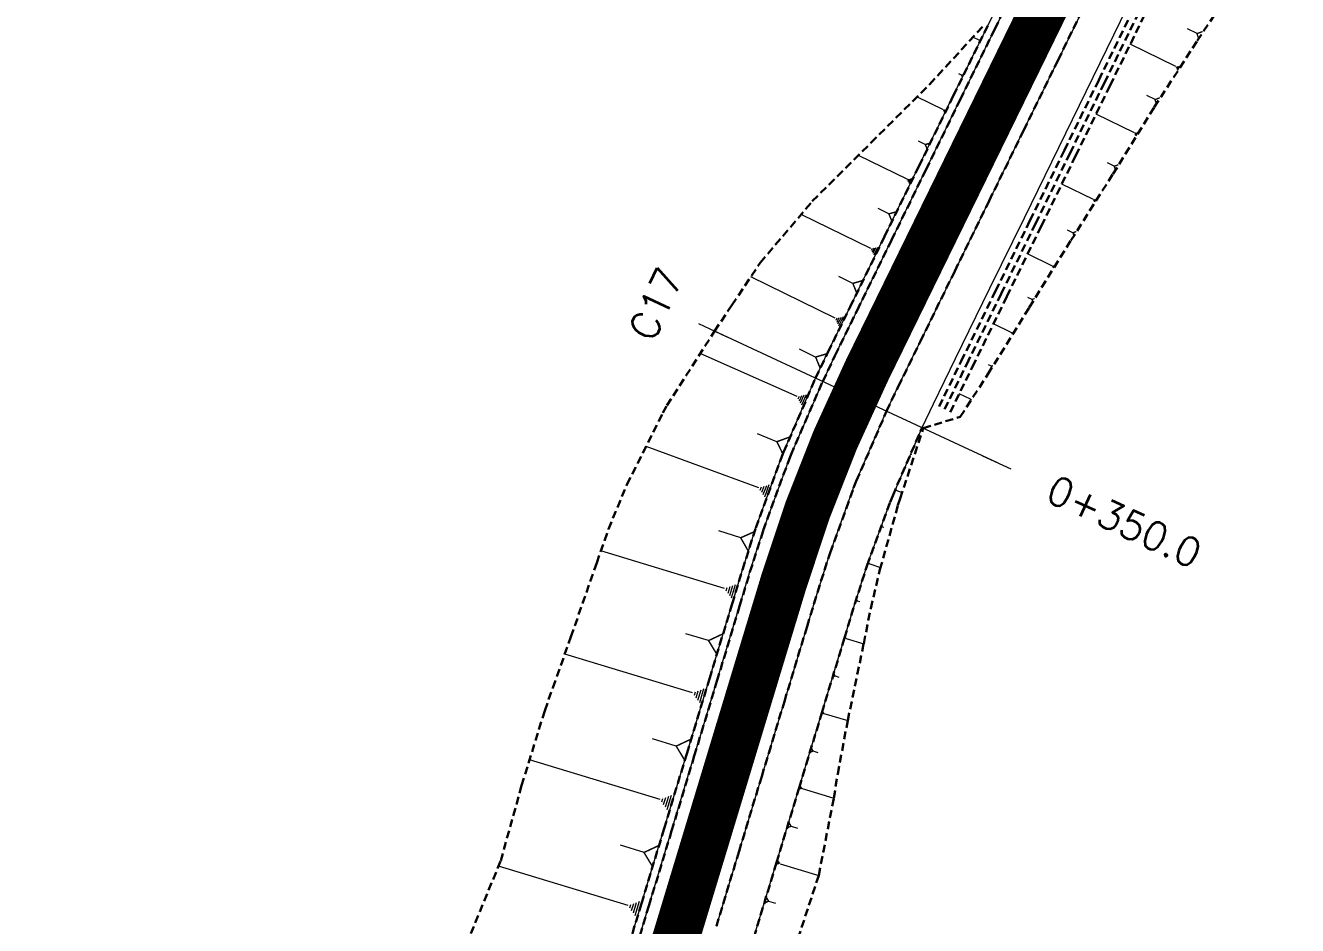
# Model space of a CAD drawing. Header units: metres. Extents: x 544752 to 548977, y 1840603 to 1844608.
# Drawn here: x 545004.5 to 545085.8, y 1844099.2 to 1844156.7 of the extents above; entities that cross this region are included whole.
import ezdxf

# ---------------------------------------------------------------- set-up
doc = ezdxf.new("R2010")
doc.units = ezdxf.units.M
doc.header["$MEASUREMENT"] = 0
for name, pattern in [('ACAD_ISO02W100', [15, 12, -3]), ('Anordnung Grundriss$0$GESTRICHELT', [0.75, 0.5, -0.25]), ('HIDDEN', [0.375, 0.25, -0.125])]:
    doc.linetypes.add(name, pattern=pattern)
doc.layers.add('C-ROAD', color=7, linetype='Continuous')
for name, color, linetype, lineweight in [('C-ROAD-CORR', 5, 'Continuous', 0), ('C-ROAD-SAMP', 150, 'HIDDEN', 0), ('C-ROAD-SAMP-TEXT', 11, 'Continuous', 0), ('C-ROAD-STAN', 11, 'Continuous', 0), ('C-TOPO-FEAT', 94, 'Continuous', 5)]:
    doc.layers.add(name, color=color, linetype=linetype, lineweight=lineweight)

# ---------------------------------------------------------------- blocks, each defined once
blk = doc.blocks.new('STA')
blk.add_circle((0, 0), 0.03600344113496039)
blk = doc.blocks.new('PI')
h = blk.add_hatch(color=256)
h.dxf.hatch_style = 1
h.paths.add_polyline_path([(0.01097384885793593, 0, 1), (-0.01097384885793593, 0, 1)])
at = {"xscale": 0.3048, "yscale": 0.3048, "zscale": 0.3048}
blk.add_blockref('STA', (0, 0), dxfattribs=at)

msp = doc.modelspace()

# ---------------------------------------------------------------- linework, layer by layer
at = {"layer": 'C-ROAD', "color": 3, "linetype": 'Continuous', "lineweight": 13}
for p, q in [((545055.0783888329, 1844128.076702035), (545058.2713466757, 1844134.603083069)), ((545052.9736882804, 1844121.122648197), (545055.0783888329, 1844128.076702035))]:
    msp.add_line(p, q, dxfattribs=at)
at = {"layer": 'C-ROAD', "color": 1, "linetype": 'ACAD_ISO02W100', "lineweight": 60, "ltscale": 0.1, "const_width": 3, "flags": 128}
for points in [[(545058.2713466757, 1844134.603083069), (545098.6954485999, 1844217.229633465)], [(545006.0383797718, 1843966.045641217), (545052.9736882804, 1844121.122648197)]]:
    msp.add_lwpolyline(points, dxfattribs=at)
at = {"layer": 'C-ROAD', "color": 1, "linetype": 'ACAD_ISO02W100', "lineweight": -3, "ltscale": 0.1, "const_width": 3, "flags": 128}
msp.add_lwpolyline([(545052.9736882804, 1844121.122648197, -0.04029877303562165), (545058.2713466757, 1844134.603083069)], format="xyb", dxfattribs=at)
at = {"layer": 'C-ROAD-CORR', "color": 160, "linetype": 'Continuous'}
for p, q in [((545079.3780419044, 1844156.16332693, 781.7494500088959), (545078.765526644, 1844156.462993069, 781.0675594466077)), ((545065.4963329908, 1844155.727540932, 777.7214446684916), (545065.0656608468, 1844155.93824239, 777.4018104330397)), ((545065.5012818667, 1844155.71785349, 777.7272464402778), (545065.5070186198, 1844155.729579369, 777.7272464402778)), ((545065.5062307427, 1844155.708166049, 777.733048212064), (545065.5177042487, 1844155.731617806, 777.733048212064)), ((545065.5111796185, 1844155.698478608, 777.7388499838502), (545065.5283898776, 1844155.733656244, 777.7388499838502)), ((545065.5161284945, 1844155.688791167, 777.7446517556364), (545065.5390755065, 1844155.735694681, 777.7446517556364)), ((545078.0347431665, 1844154.057871536, 781.259900858377), (545075.1126999006, 1844155.487448037, 778.0068982729707)), ((545064.3421718491, 1844153.509043727, 777.4705186988325), (545064.1525578919, 1844153.601810204, 777.3297918998783)), ((545078.0628947691, 1844154.002764679, 781.3094057893636), (545078.095528198, 1844154.069467154, 781.3094057893636)), ((545078.0910463716, 1844153.947657821, 781.3589107203502), (545078.1563132297, 1844154.081062772, 781.3589107203502)), ((545078.1191979742, 1844153.892550964, 781.4084156513368), (545078.2170982612, 1844154.092658391, 781.4084156513368)), ((545078.1473495767, 1844153.837444107, 781.4579205823234), (545078.2778832929, 1844154.104254009, 781.4579205823234)), ((545063.184268235, 1844151.292377485, 777.216815158649), (545061.4892631168, 1844152.1216395, 775.9588241959634)), ((545076.6949450222, 1844151.950075662, 780.7744773938998), (545076.1792278345, 1844152.202384442, 780.200348542119)), ((545063.2037456265, 1844151.254250425, 777.2396493098904), (545063.226323882, 1844151.300400204, 777.2396493098904)), ((545063.223223018, 1844151.216123366, 777.2624834611319), (545063.268379529, 1844151.308422923, 777.2624834611319)), ((545063.2427004095, 1844151.177996306, 777.2853176123733), (545063.310435176, 1844151.316445643, 777.2853176123733)), ((545063.2621778009, 1844151.139869246, 777.3081517636148), (545063.3524908231, 1844151.324468362, 777.3081517636148)), ((545075.3876840909, 1844149.821302639, 780.3271182996501), (545072.9290803416, 1844151.024146616, 777.5900457702576)), ((545075.411370816, 1844149.774935794, 780.3687716900544), (545075.4388285445, 1844149.831059178, 780.3687716900544)), ((545075.4350575409, 1844149.72856895, 780.4104250804586), (545075.4899729982, 1844149.840815718, 780.4104250804586)), ((545075.458744266, 1844149.682202105, 780.4520784708628), (545075.5411174517, 1844149.850572258, 780.4520784708628)), ((545075.4824309909, 1844149.635835261, 780.4937318612671), (545075.5922619054, 1844149.860328797, 780.4937318612671)), ((545062.021378487, 1844149.078150652, 776.9594110328402), (545061.5842434455, 1844149.292014009, 776.6349801943813)), ((545060.858363476, 1844146.863985103, 776.7019139399555), (545057.7465292485, 1844148.386414677, 774.3923873824448)), ((545074.0877525671, 1844147.687804254, 779.8883336731083), (545073.6532839386, 1844147.900363099, 779.4046558343852)), ((545060.8941217242, 1844146.793988211, 776.7438348124219), (545060.9355728016, 1844146.878713891, 776.7438348124219)), ((545060.9298799724, 1844146.723991319, 776.7857556848884), (545061.0127821272, 1844146.89344268, 776.7857556848884)), ((545060.9656382207, 1844146.653994427, 776.8276765573548), (545061.0899914528, 1844146.908171468, 776.8276765573548)), ((545061.0013964688, 1844146.583997536, 776.8695974298213), (545061.1672007784, 1844146.922900257, 776.8695974298213)), ((545072.772924426, 1844145.563786016, 779.4321670222292), (545070.7434295403, 1844146.556693353, 777.1728055038245)), ((545072.7924770226, 1844145.525511742, 779.4665504981441), (545072.8151424562, 1844145.571839712, 779.4665504981441)), ((545072.8120296194, 1844145.487237468, 779.500933974059), (545072.8573604863, 1844145.579893408, 779.500933974059)), ((545072.831582216, 1844145.448963193, 779.5353174499738), (545072.8995785165, 1844145.587947104, 779.5353174499738)), ((545072.8511348126, 1844145.410688919, 779.5697009258887), (545072.9417965467, 1844145.5960008, 779.5697009258887)), ((545058.5394272644, 1844142.432183438, 776.1921846051664), (545054.0875468969, 1844144.610215376, 772.8881088775622)), ((545059.6951815758, 1844144.649901202, 776.4442929860811), (545058.9996933546, 1844144.99016092, 775.9281187943144)), ((545071.4545169582, 1844143.442045645, 778.9718238565023), (545071.106608675, 1844143.612255824, 778.5845104453084)), ((545058.590584052, 1844142.332043853, 776.2521578220783), (545058.6498851664, 1844142.45325487, 776.2521578220783)), ((545058.6417408397, 1844142.231904268, 776.3121310389902), (545058.7603430685, 1844142.474326303, 776.3121310389902)), ((545058.6928976274, 1844142.131764683, 776.3721042559021), (545058.8708009706, 1844142.495397735, 776.3721042559021)), ((545058.744054415, 1844142.031625098, 776.432077472814), (545058.9812588727, 1844142.516469167, 776.432077472814)), ((545070.1465797222, 1844141.313620759, 778.5237055720511), (545068.5584433122, 1844142.090598471, 776.7556921042689)), ((545070.2077815331, 1844141.193818007, 778.6313296915025), (545070.2787268712, 1844141.338829727, 778.6313296915025)), ((545056.2572248474, 1844137.98241018, 775.7097181860631), (545050.8700498119, 1844140.618024419, 771.7114898406494)), ((545057.3935688052, 1844140.20962424, 775.9474206815935), (545056.489009413, 1844140.652169655, 775.2760790269891)), ((545070.1618801749, 1844141.283670071, 778.5506116019139), (545070.1796165095, 1844141.319923001, 778.5506116019139)), ((545070.1771806277, 1844141.253719383, 778.5775176317768), (545070.2126532967, 1844141.326225243, 778.5775176317768)), ((545070.1924810804, 1844141.223768695, 778.6044236616397), (545070.245690084, 1844141.332527485, 778.6044236616397)), ((545068.8413520543, 1844139.183466, 778.0787509375832), (545068.5759032337, 1844139.313333823, 777.7832365933278)), ((545056.3191291547, 1844137.86123229, 775.7822911642844), (545056.3908888284, 1844138.007908506, 775.7822911642844)), ((545056.3810334618, 1844137.740054399, 775.8548641425057), (545056.5245528095, 1844138.033406831, 775.8548641425057)), ((545056.442937769, 1844137.618876508, 775.927437120727), (545056.6582167905, 1844138.058905157, 775.927437120727)), ((545056.5048420761, 1844137.497698618, 776.0000100989482), (545056.7918807716, 1844138.084403482, 776.0000100989482)), ((545067.5406728582, 1844137.050440524, 777.6390949532929), (545066.3722665109, 1844137.622070067, 776.3383514245428)), ((545067.55192954, 1844137.028405531, 777.6588899632662), (545067.564978322, 1844137.05507714, 777.6588899632662)), ((545067.5631862218, 1844137.006370538, 777.6786849732396), (545067.5892837858, 1844137.059713757, 777.6786849732396)), ((545067.5744429035, 1844136.984335546, 777.6984799832129), (545067.6135892496, 1844137.064350373, 777.6984799832129)), ((545067.5856995853, 1844136.962300553, 777.7182749931862), (545067.6378947133, 1844137.06898699, 777.7182749931862)), ((545055.0153805674, 1844135.502582812, 775.4576869929535), (545053.9745819326, 1844136.003199787, 774.6877112105078)), ((545066.2412469016, 1844134.916624078, 777.2008989047538), (545066.0555952606, 1844135.007452036, 776.9942198060833)), ((545053.908880956, 1844132.844562745, 775.2885498385871), (545053.9837883613, 1844133.012994122, 775.2885498385871)), ((545053.9837148378, 1844132.710408787, 775.3704907278625), (545054.1335296482, 1844133.04727154, 775.3704907278625)), ((545054.0585487195, 1844132.576254828, 775.4524316171379), (545054.2832709352, 1844133.081548958, 775.4524316171379)), ((545054.1333826013, 1844132.44210087, 775.5343725064133), (545054.433012222, 1844133.115826376, 775.5343725064133)), ((545064.9073355941, 1844132.805090485, 776.7223413133017), (545064.1878306422, 1844133.157100116, 775.9213430884935)), ((545064.9142674619, 1844132.79152133, 776.7345310859189), (545064.9223029054, 1844132.807945715, 776.7345310859189)), ((545064.9211993295, 1844132.777952176, 776.746720858536), (545064.9372702168, 1844132.810800944, 776.746720858536)), ((545064.9281311973, 1844132.764383022, 776.7589106311532), (545064.952237528, 1844132.813656174, 776.7589106311532)), ((545064.935063065, 1844132.750813867, 776.7711004037703), (545064.9672048395, 1844132.816511404, 776.7711004037703)), ((545052.5394386098, 1844130.097192071, 774.9200377065042), (545051.3106209763, 1844130.594619477, 774.0361928244797)), ((545051.3879075474, 1844127.155520652, 774.6414868079331), (545044.1861797567, 1844129.791035674, 769.527840476501)), ((545061.1077164729, 1844129.309787447, 775.487408351471), (545061.145536727, 1844129.29317789, 775.459776058535)), ((545051.4827428272, 1844127.009652737, 774.7342993602545), (545051.5544946243, 1844127.205719504, 774.7342993602545)), ((545051.5775781069, 1844126.863784821, 774.8271119125758), (545051.7210817011, 1844127.255918356, 774.8271119125758)), ((545051.6724133866, 1844126.717916906, 774.9199244648971), (545051.887668778, 1844127.306117209, 774.9199244648971)), ((545051.7672486664, 1844126.572048991, 775.0127370172185), (545052.0542558548, 1844127.356316061, 775.0127370172185)), ((545060.1143822025, 1844127.041766266, 775.2744484367759), (545060.096590216, 1844126.997793749, 775.2744484367759)), ((545060.119486957, 1844127.033304371, 775.2691743851124), (545060.1061429671, 1844127.000324983, 775.2691743851124)), ((545060.1245917114, 1844127.024842475, 775.2639003334489), (545060.1156957182, 1844127.002856216, 775.2639003334489)), ((545060.1296964659, 1844127.016380579, 775.2586262817854), (545060.1252484693, 1844127.00538745, 775.2586262817854)), ((545060.1348012204, 1844127.007918684, 775.2533522301219), (545060.5386488563, 1844126.844515445, 774.9627279800156)), ((545050.2268470114, 1844123.958211792, 774.3443991466127), (545048.8362791793, 1844124.410432349, 773.369487757079)), ((545059.2608095552, 1844124.667639092, 775.0213340754892), (545059.3649171107, 1844124.629027619, 774.9472290857448)), ((545049.1981869402, 1844120.727072795, 774.0528781857083), (545041.2988739663, 1844123.117863658, 768.5507563158124)), ((545058.3805117178, 1844122.373804857, 774.8273349789978), (545058.3531348311, 1844122.292775879, 774.8273349789978)), ((545058.3905944364, 1844122.35911342, 774.8178305878565), (545058.3700617716, 1844122.298341686, 774.8178305878565)), ((545058.4006771552, 1844122.344421983, 774.8083261967153), (545058.386988712, 1844122.303907494, 774.8083261967153)), ((545058.410759874, 1844122.329730546, 774.798821805574), (545058.4039156524, 1844122.309473302, 774.798821805574)), ((545058.4208425928, 1844122.31503911, 774.7893174144327), (545059.1648887758, 1844122.063651662, 774.2656746783521)), ((545049.3090226705, 1844120.576139866, 774.152748762409), (545049.3741165564, 1844120.791213876, 774.152748762409)), ((545049.4198584007, 1844120.425206937, 774.2526193391097), (545049.5500461727, 1844120.855354957, 774.2526193391097)), ((545049.530694131, 1844120.274274008, 774.3524899158105), (545049.7259757889, 1844120.919496038, 774.3524899158105)), ((545049.6415298614, 1844120.123341079, 774.4523604925112), (545049.9019054051, 1844120.983637119, 774.4523604925112)), ((545057.670347218, 1844119.932842416, 774.557678797749), (545057.8363589772, 1844119.882125382, 774.4419438617703)), ((545048.1759522521, 1844117.391971444, 773.7520461537193), (545046.7152307878, 1844117.834070592, 772.7346073534364)), ((545056.8990930447, 1844117.621415375, 774.3904133282186), (545056.8620075493, 1844117.498882728, 774.3904133282186)), ((545056.9148794656, 1844117.599917879, 774.3761886827263), (545056.8870653441, 1844117.508018393, 774.3761886827263)), ((545056.9306658866, 1844117.578420382, 774.3619640372339), (545056.9121231389, 1844117.517154058, 774.3619640372339)), ((545056.9464523075, 1844117.556922885, 774.3477393917415), (545056.9371809338, 1844117.526289723, 774.3477393917415)), ((545056.9622387285, 1844117.535425388, 774.3335147462491), (545058.0873441439, 1844117.194903148, 773.5498431620654)), ((545047.1533723577, 1844114.056974573, 773.4509736745595), (545038.9910582585, 1844116.527364851, 767.7656631844609)), ((545056.2557258331, 1844115.137263358, 774.1114594398905), (545056.4958806981, 1844115.064578549, 773.9441839642586)), ((545047.2678982724, 1844113.901016456, 773.5541693599323), (545047.3351594057, 1844114.123251179, 773.5541693599323)), ((545047.382424187, 1844113.74505834, 773.6573650453051), (545047.5169464537, 1844114.189527784, 773.6573650453051)), ((545047.4969501017, 1844113.589100223, 773.760560730678), (545047.6987335017, 1844114.255804389, 773.760560730678)), ((545047.6114760163, 1844113.433142106, 773.8637564160508), (545047.8805205497, 1844114.322080995, 773.8637564160508)), ((545055.4641883379, 1844112.854885397, 773.9660171156243), (545055.414253343, 1844112.689897252, 773.9660171156243)), ((545055.4854444878, 1844112.82593938, 773.946863870101), (545055.4479932417, 1844112.702198271, 773.946863870101)), ((545055.5067006378, 1844112.796993363, 773.9277106245777), (545055.4817331403, 1844112.71449929, 773.9277106245777)), ((545055.5279567876, 1844112.768047345, 773.9085573790544), (545055.515473039, 1844112.726800309, 773.9085573790544)), ((545055.5492129376, 1844112.739101328, 773.8894041335311), (545057.0641484256, 1844112.280593868, 772.8342035473928)), ((545046.1080421187, 1844110.651353484, 773.1449533647392), (545044.5962544322, 1844111.108908235, 772.091945322141)), ((545045.0736912927, 1844107.242409386, 772.8735736913894), (545036.7377837772, 1844109.765339113, 767.0673498844654)), ((545054.8466190735, 1844110.339753171, 773.6646190974485), (545055.1655529633, 1844110.243225254, 773.4424715341016)), ((545054.0335427031, 1844108.094376557, 773.5426653439099), (545053.9667045611, 1844107.873539423, 773.5426653439099)), ((545054.0619941243, 1844108.055632225, 773.5170286666317), (545054.0118655179, 1844107.890004374, 773.5170286666317)), ((545045.1906529069, 1844107.083134403, 772.9789641087157), (545045.259344528, 1844107.31009554, 772.9789641087157)), ((545045.3076145211, 1844106.92385942, 773.0843545260419), (545045.4449977633, 1844107.377781695, 773.0843545260419)), ((545045.4245761355, 1844106.764584438, 773.1897449433682), (545045.6306509984, 1844107.445467849, 773.1897449433682)), ((545045.5415377497, 1844106.605309455, 773.2951353606944), (545045.8163042337, 1844107.513154004, 773.2951353606944)), ((545054.0904455456, 1844108.016887893, 773.4913919893536), (545054.0570264746, 1844107.906469326, 773.4913919893536)), ((545054.1188969668, 1844107.97814356, 773.4657553120754), (545054.1021874314, 1844107.922934277, 773.4657553120754)), ((545054.1473483881, 1844107.939399228, 773.4401186347973), (545056.175094138, 1844107.325685602, 772.0277294469149)), ((545053.4434397252, 1844105.540449006, 773.2380217135837), (545053.8530348821, 1844105.416481724, 772.9527257038764)), ((545044.0518176648, 1844103.856653841, 772.6291658613289), (545042.5404822201, 1844104.314071718, 771.5764728195552)), ((545052.6006255196, 1844103.33065638, 773.1610881903855), (545052.5190462174, 1844103.06111359, 773.1610881903855)), ((545052.6353519052, 1844103.283366981, 773.1297973408803), (545052.5741674287, 1844103.081209889, 773.1297973408803)), ((545052.6700782909, 1844103.236077582, 773.098506491375), (545052.6292886399, 1844103.101306187, 773.098506491375)), ((545052.7048046766, 1844103.188788183, 773.0672156418698), (545052.684409851, 1844103.121402486, 773.0672156418698)), ((545043.0301984418, 1844100.470821297, 772.4071929163781), (545034.7546823282, 1844102.975473079, 766.6430336350712)), ((545052.7395310622, 1844103.141498784, 773.0359247923645), (545055.2144963786, 1844102.392430544, 771.3120330008469)), ((545043.4946554776, 1844099.838336984, 772.8257004850786), (545043.7674313525, 1844100.739604444, 772.8257004850786)), ((545052.0104807193, 1844100.750157895, 772.8781795468567), (545052.4510400656, 1844100.616819051, 772.5713159977103)), ((545043.1463127007, 1844100.312700219, 772.5118198085532), (545043.2145066696, 1844100.538017084, 772.5118198085532)), ((545043.2624269597, 1844100.154579141, 772.6164467007284), (545043.3988148972, 1844100.605212871, 772.6164467007284)), ((545043.3785412186, 1844099.996458063, 772.7210735929035), (545043.5831231249, 1844100.672408657, 772.7210735929035))]:
    msp.add_line(p, q, dxfattribs=at)
at = {"layer": 'C-ROAD-CORR', "color": 5, "linetype": 'Anordnung Grundriss$0$GESTRICHELT', "lineweight": 30, "extrusion": (-0.6351659902893457, 0.3107477511784276, 0.7071067811280733), "const_width": 0.1, "elevation": 227404.2779726385}
msp.add_lwpolyline([(-1896075.251898507, -226298.3369308269), (-1896074.966651222, -226298.7172605391), (-1896074.681403938, -226298.3369308268)], dxfattribs=at)
at = {"layer": 'C-ROAD-CORR', "color": 5, "linetype": 'Anordnung Grundriss$0$GESTRICHELT', "lineweight": 30, "extrusion": (-0.498265196636869, 0.2437705919501542, 0.8320502943456566), "const_width": 0.1, "elevation": 178610.6954884699}
msp.add_lwpolyline([(-1896066.069535581, -266514.3117739938), (-1896065.974618062, -266514.4383306867), (-1896065.879700542, -266514.3117739941)], dxfattribs=at)
at = {"layer": 'C-ROAD-CORR', "color": 5, "linetype": 'Anordnung Grundriss$0$GESTRICHELT', "lineweight": 30, "extrusion": (-0.63516599037919, 0.3107477511142078, 0.7071067810755921), "const_width": 0.1, "elevation": 227403.9833489783}
msp.add_lwpolyline([(-1896070.243143669, -226299.4811979119), (-1896070.002975077, -226299.8014227003), (-1896069.762806486, -226299.481197912)], dxfattribs=at)
at = {"layer": 'C-ROAD-CORR', "color": 5, "linetype": 'Anordnung Grundriss$0$GESTRICHELT', "lineweight": 30, "extrusion": (-0.4982651966576769, 0.2437705917901121, 0.8320502943800843), "const_width": 0.1, "elevation": 178610.3461638628}
msp.add_lwpolyline([(-1896061.193528859, -266514.5440289733), (-1896060.974706497, -266514.8357921215), (-1896060.755884136, -266514.5440289729)], dxfattribs=at)
at = {"layer": 'C-ROAD-CORR', "color": 5, "linetype": 'Anordnung Grundriss$0$GESTRICHELT', "lineweight": 30, "extrusion": (-0.6351659901859834, 0.3107477512265369, 0.7071067811997772), "const_width": 0.1, "elevation": 227403.6885720273}
msp.add_lwpolyline([(-1896065.230826212, -226300.4901468595), (-1896065.028494933, -226300.7599218989), (-1896064.826163653, -226300.4901468598)], dxfattribs=at)
at = {"layer": 'C-ROAD-CORR', "color": 5, "linetype": 'Anordnung Grundriss$0$GESTRICHELT', "lineweight": 30, "extrusion": (-0.4982651966745697, 0.2437705918381332, 0.8320502943558992), "const_width": 0.1, "elevation": 178609.997225044}
msp.add_lwpolyline([(-1896056.322835409, -266514.7768015203), (-1896055.974685843, -266515.2410009416), (-1896055.626536277, -266514.7768015204)], dxfattribs=at)
at = {"layer": 'C-ROAD-CORR', "color": 5, "linetype": 'Anordnung Grundriss$0$GESTRICHELT', "lineweight": 30, "extrusion": (-0.6351659900402947, 0.3107477511042531, 0.7071067813843829), "const_width": 0.1, "elevation": 227403.3935375299}
msp.add_lwpolyline([(-1896060.21952793, -226301.5451194261), (-1896060.057507651, -226301.7611464638), (-1896059.895487374, -226301.545119426)], dxfattribs=at)
at = {"layer": 'C-ROAD-CORR', "color": 5, "linetype": 'Anordnung Grundriss$0$GESTRICHELT', "lineweight": 30, "extrusion": (-0.4982651966672353, 0.2437705919238524, 0.8320502943351777), "const_width": 0.1, "elevation": 178609.6483689536}
msp.add_lwpolyline([(-1896051.42744648, -266515.0097017713), (-1896050.974639445, -266515.6134444852), (-1896050.521832409, -266515.0097017713)], dxfattribs=at)
at = {"layer": 'C-ROAD-CORR', "color": 5, "linetype": 'Anordnung Grundriss$0$GESTRICHELT', "lineweight": 30, "extrusion": (-0.6351659902179789, 0.3107477512671748, 0.7071067811531782), "const_width": 0.1, "elevation": 227403.0986924585}
msp.add_lwpolyline([(-1896055.207391381, -226302.5643234761), (-1896055.08377233, -226302.7291488777), (-1896054.960153279, -226302.5643234761)], dxfattribs=at)
at = {"layer": 'C-ROAD-CORR', "color": 5, "linetype": 'Anordnung Grundriss$0$GESTRICHELT', "lineweight": 30, "extrusion": (-0.4998892192933628, 0.2404432713692942, 0.8320443507935765), "const_width": 0.1, "elevation": 171588.062166487}
msp.add_lwpolyline([(-1898145.413500314, -255977.4719379896), (-1898144.894180362, -255978.1643645907), (-1898144.374860412, -255977.4719379898)], dxfattribs=at)
at = {"layer": 'C-ROAD-CORR', "color": 5, "linetype": 'Anordnung Grundriss$0$GESTRICHELT', "lineweight": 30, "extrusion": (-0.6351659901743276, 0.3107477513339021, 0.7071067811630641), "const_width": 0.1, "elevation": 227402.8036910199}
msp.add_lwpolyline([(-1896050.194807336, -226303.5603471739), (-1896050.108349692, -226303.6756240326), (-1896050.021892047, -226303.5603471737)], dxfattribs=at)
at = {"layer": 'C-ROAD-CORR', "color": 5, "linetype": 'Anordnung Grundriss$0$GESTRICHELT', "lineweight": 30, "extrusion": (-0.5141939854935377, 0.2081465737584393, 0.8320333822118522), "const_width": 0.1, "elevation": 104231.3830779516}
msp.add_lwpolyline([(-1913904.502378341, -154939.0093255418), (-1913903.906287386, -154939.8041134807), (-1913903.310196431, -154939.0093255415)], dxfattribs=at)
at = {"layer": 'C-ROAD-CORR', "color": 5, "linetype": 'Anordnung Grundriss$0$GESTRICHELT', "lineweight": 30, "extrusion": (-0.5090845497225819, 0.2235751471820644, -0.831172109010086), "const_width": 0.1, "elevation": 134174.7297606446}
msp.add_lwpolyline([(-1907645.344299695, 201968.9213211116), (-1907645.362863667, 201968.896569148), (-1907645.381427641, 201968.9213211119)], dxfattribs=at)
at = {"layer": 'C-ROAD-CORR', "color": 5, "linetype": 'Anordnung Grundriss$0$GESTRICHELT', "lineweight": 30, "extrusion": (-0.5275355026137962, 0.1715575418018861, 0.8320302298191475), "const_width": 0.1, "elevation": 29484.30562765836}
msp.add_lwpolyline([(-1922283.164819754, -42826.22244579449), (-1922282.507320209, -42827.09911185313), (-1922281.849820666, -42826.22244579449)], dxfattribs=at)
at = {"layer": 'C-ROAD-CORR', "color": 5, "linetype": 'Anordnung Grundriss$0$GESTRICHELT', "lineweight": 30, "extrusion": (-0.5204732433308608, 0.1930334260151113, -0.8317726248305622), "const_width": 0.1, "elevation": 71644.29978293805}
msp.add_lwpolyline([(-1918574.25247702, 108746.2331037721), (-1918574.302396951, 108746.1665438639), (-1918574.352316882, 108746.2331037721)], dxfattribs=at)
at = {"layer": 'C-ROAD-CORR', "color": 5, "linetype": 'Anordnung Grundriss$0$GESTRICHELT', "lineweight": 30, "extrusion": (-0.5305308132287908, 0.1620785773428673, -0.8320261960907901), "const_width": 0.1, "elevation": 9077.993779680188}
msp.add_lwpolyline([(-1922903.721252793, 15012.07585286211), (-1922903.799305307, 15011.97178284366), (-1922903.87735782, 15012.07585286218)], dxfattribs=at)
at = {"layer": 'C-ROAD-CORR', "color": 5, "linetype": 'Anordnung Grundriss$0$GESTRICHELT', "lineweight": 30, "extrusion": (-0.5309164428083991, 0.1606861488649307, 0.8320502943444186), "const_width": 0.1, "elevation": 7592.883652706783}
msp.add_lwpolyline([(-1922938.419966125, -9993.509150337783), (-1922937.73372322, -9994.424140876763), (-1922937.047480316, -9993.509150337548)], dxfattribs=at)
at = {"layer": 'C-ROAD-CORR', "color": 5, "linetype": 'Anordnung Grundriss$0$GESTRICHELT', "lineweight": 30, "extrusion": (-0.5309164426720768, 0.1606861488334681, -0.8320502944374792), "const_width": 0.1, "elevation": 6300.331398475832}
msp.add_lwpolyline([(-1922937.803422926, 10846.19681385672), (-1922937.916247018, 10846.04638173499), (-1922938.029071109, 10846.19681385672)], dxfattribs=at)
at = {"layer": 'C-ROAD-CORR', "color": 5, "linetype": 'Anordnung Grundriss$0$GESTRICHELT', "lineweight": 30, "extrusion": (-0.5309164428320051, 0.1606861488757401, 0.8320502943272684), "const_width": 0.1, "elevation": 7592.393291578361}
msp.add_lwpolyline([(-1922931.39332036, -9993.836072343453), (-1922930.683086686, -9994.783050575792), (-1922929.972853012, -9993.836072343218)], dxfattribs=at)
at = {"layer": 'C-ROAD-CORR', "color": 5, "linetype": 'Anordnung Grundriss$0$GESTRICHELT', "lineweight": 30, "extrusion": (-0.530916442931198, 0.1606861489026125, -0.8320502942587855), "const_width": 0.1, "elevation": 6300.680403039481}
msp.add_lwpolyline([(-1922932.766412959, 10845.96410743899), (-1922932.916247219, 10845.76432842674), (-1922933.066081478, 10845.96410743915)], dxfattribs=at)
at = {"layer": 'C-ROAD-CORR', "color": 5, "linetype": 'Anordnung Grundriss$0$GESTRICHELT', "lineweight": 30, "extrusion": (-0.5309164428450707, 0.1606861488314296, -0.8320502943274886), "const_width": 0.1, "elevation": 6301.0090584251}
msp.add_lwpolyline([(-1922927.723821523, 10845.74482382585), (-1922927.916248194, 10845.48825492983), (-1922928.108674866, 10845.7448238255)], dxfattribs=at)
at = {"layer": 'C-ROAD-CORR', "color": 5, "linetype": 'Anordnung Grundriss$0$GESTRICHELT', "lineweight": 30, "extrusion": (-0.5309164428414297, 0.1606861489044108, 0.8320502943157176), "const_width": 0.1, "elevation": 7591.964047414478}
msp.add_lwpolyline([(-1922924.294093168, -9994.122338055402), (-1922923.584071957, -9995.069033005071), (-1922922.874050745, -9994.122338055398)], dxfattribs=at)
at = {"layer": 'C-ROAD-CORR', "color": 5, "linetype": 'Anordnung Grundriss$0$GESTRICHELT', "lineweight": 30, "extrusion": (-0.5309164427480608, 0.1606861489209332, -0.8320502943721039), "const_width": 0.1, "elevation": 6301.299731168199}
msp.add_lwpolyline([(-1922922.709272063, 10845.55151591804), (-1922922.916245625, 10845.27555116804), (-1922923.123219188, 10845.55151591822)], dxfattribs=at)
at = {"layer": 'C-ROAD-CORR', "color": 1, "linetype": 'Anordnung Grundriss$0$GESTRICHELT', "lineweight": 30}
for points in [[(545064.247238573, 1844131.679445788, 776.5149191455606), (545066.0174601234, 1844134.400630849, 777.1795054588374), (545068.6606097441, 1844138.673814784, 778.0953004398624), (545071.3171464456, 1844142.940449241, 779.0259987620599), (545074.0042234403, 1844147.192142206, 779.9906964622091), (545076.6485382708, 1844151.464756075, 780.907788628154), (545079.385577041, 1844155.692005809, 781.9281069231291), (545082.1713536604, 1844159.895411103, 783.0026832610337)], [(545063.6159958041, 1844131.988274148, 775.8121799412662), (545065.0320711745, 1844134.882721207, 776.0825084239628), (545067.2293895957, 1844139.374022996, 776.5019760365274), (545069.426708017, 1844143.865324785, 776.9214436490918), (545071.6240264382, 1844148.356626573, 777.3409112616563), (545073.8213448595, 1844152.847928362, 777.7603788742207), (545076.0186632808, 1844157.33923015, 778.1798464867851)]]:
    msp.add_polyline3d(points, dxfattribs=at)
at = {"layer": 'C-ROAD-CORR', "color": 92, "linetype": 'Anordnung Grundriss$0$GESTRICHELT', "lineweight": 30}
for points in [[(545062.8973875178, 1844132.339845095, 775.4121799412662), (545064.3134628882, 1844135.234292155, 775.6825084239629), (545066.5107813095, 1844139.725593943, 776.1019760365274), (545068.7080997308, 1844144.216895732, 776.5214436490918), (545070.905418152, 1844148.70819752, 776.9409112616563), (545073.1027365733, 1844153.199499309, 777.3603788742207), (545075.3000549945, 1844157.690801097, 777.7798464867851)], [(545063.256691661, 1844132.164059621, 775.4121799412662), (545064.6727670314, 1844135.058506681, 775.6825084239629), (545066.8700854526, 1844139.54980847, 776.1019760365274), (545069.0674038739, 1844144.041110258, 776.5214436490918), (545071.2647222951, 1844148.532412047, 776.9409112616563), (545073.4620407164, 1844153.023713835, 777.3603788742207), (545075.6593591376, 1844157.515015624, 777.7798464867851)], [(545035.1340475962, 1844045.78208781, 771.4336172199686), (545036.5824529692, 1844050.567703954, 771.5310084486254), (545038.030858342, 1844055.353320098, 771.6283996772821), (545039.4792637147, 1844060.138936241, 771.7257909059389), (545040.9276690877, 1844064.924552385, 771.8231821345956), (545042.3760744605, 1844069.710168529, 771.9205733632524), (545043.8244798334, 1844074.495784673, 772.0179645919092), (545045.2728852062, 1844079.281400817, 772.1153558205659), (545045.7236263723, 1844080.770676017, 772.1456637970465), (545046.721290579, 1844084.067016961, 772.2254810878746), (545048.1696959519, 1844088.852633104, 772.3866864798994), (545049.6181013247, 1844093.638249248, 772.6015712692422), (545051.0665066976, 1844098.423865392, 772.8701354559029), (545052.5149120704, 1844103.209481536, 773.1923790398815), (545053.9633174432, 1844107.99509768, 773.5683020211782), (545054.4140586093, 1844109.48437288, 773.6962403207101), (545055.4117228161, 1844112.780713823, 773.9851703611406), (545056.8601281889, 1844117.566329967, 774.4046379737051), (545057.5200236171, 1844119.746663093, 774.5957479799212), (545058.3041193085, 1844122.202775047, 774.8241055862695), (545059.7717666349, 1844126.232257657, 775.2039639605937), (545059.9364316523, 1844126.648057517, 775.243573198834), (545061.8130587628, 1844130.995844369, 775.6630408113984)], [(545035.7247761926, 1844045.60329903, 771.0221560283497), (545037.3402227347, 1844050.338358815, 771.0031977879847), (545039.4328163516, 1844054.929006184, 770.6518914858375), (545041.4119266747, 1844059.554000189, 770.3796298949503), (545043.1376860312, 1844064.25567291, 770.2838352827325), (545044.7403044224, 1844068.994615238, 770.27381225594), (545046.5707638144, 1844073.664599648, 770.1050907504654), (545048.4034942162, 1844078.333896718, 769.9347874145066), (545048.8765445519, 1844079.816419868, 769.9495563471972), (545049.7680440772, 1844083.14489241, 770.1033207037304), (545051.0290932439, 1844087.987213423, 770.3950256320308), (545052.3227609798, 1844092.819662162, 770.7176900901189), (545053.6495678425, 1844097.642081077, 771.0709514934754), (545055.2144963784, 1844102.392430544, 771.3120330008294), (545056.1750941379, 1844107.325685601, 772.0277294468588), (545056.4242557528, 1844108.87597048, 772.2960742932582), (545057.0641484256, 1844112.280593868, 772.8342035473647), (545058.0873441439, 1844117.194903148, 773.5498431620608), (545058.5317132021, 1844119.44046707, 773.8910741164912), (545059.1265637727, 1844121.926443458, 774.2456885724874), (545060.2741208049, 1844126.034838151, 774.844128088638), (545060.412229097, 1844126.458187022, 774.902051106924), (545061.8860049257, 1844130.961925165, 775.6094097462006)]]:
    msp.add_polyline3d(points, dxfattribs=at)
at = {"layer": 'C-ROAD-CORR', "color": 11, "linetype": 'Anordnung Grundriss$0$GESTRICHELT', "lineweight": 30}
msp.add_polyline3d([(545035.1340475962, 1844045.78208781, 771.4336172199686), (545036.5824529692, 1844050.567703954, 771.5310084486254), (545038.030858342, 1844055.353320098, 771.6283996772821), (545039.4792637147, 1844060.138936241, 771.7257909059389), (545040.9276690877, 1844064.924552385, 771.8231821345956), (545042.3760744605, 1844069.710168529, 771.9205733632524), (545043.8244798334, 1844074.495784673, 772.0179645919092), (545045.2728852062, 1844079.281400817, 772.1153558205659), (545045.7236263723, 1844080.770676017, 772.1456637970465), (545046.721290579, 1844084.067016961, 772.2254810878746), (545048.1696959519, 1844088.852633104, 772.3866864798994), (545049.6181013247, 1844093.638249248, 772.6015712692422), (545051.0665066976, 1844098.423865392, 772.8701354559029), (545052.5149120704, 1844103.209481536, 773.1923790398815), (545053.9633174432, 1844107.99509768, 773.5683020211782), (545054.4140586093, 1844109.48437288, 773.6962403207101), (545055.4117228161, 1844112.780713823, 773.9851703611406), (545056.8601281889, 1844117.566329967, 774.4046379737051), (545057.5200236171, 1844119.746663093, 774.5957479799212), (545058.3041193085, 1844122.202775047, 774.8241055862695), (545059.7717666349, 1844126.232257657, 775.2039639605937), (545059.9364316523, 1844126.648057517, 775.243573198834), (545061.8130587628, 1844130.995844369, 775.6630408113984)], dxfattribs=at)
at = {"layer": 'C-ROAD-SAMP', "color": 1, "linetype": 'Continuous', "lineweight": 13}
msp.add_lwpolyline([(545048.4382743456, 1844137.214979502), (545057.505924798, 1844132.9986167), (545066.5735752503, 1844128.782253899)], dxfattribs=at)
at = {"layer": 'C-ROAD-SAMP-TEXT', "color": 1, "linetype": 'Continuous', "lineweight": -3}
msp.add_line((545058.4126898432, 1844132.57698042), (545056.5991597527, 1844133.42025298), dxfattribs=at)
at = {"layer": 'C-ROAD-SAMP-TEXT', "color": 4, "linetype": 'Continuous', "lineweight": 5}
msp.add_line((545065.6668102051, 1844129.203890179), (545067.4803402956, 1844128.360617619), dxfattribs=at)

# ---------------------------------------------------------------- block references
at = {"layer": 'C-ROAD-STAN', "color": 3, "linetype": 'Continuous', "lineweight": -3, "xscale": 45.56286554269575, "yscale": 45.56286554269575, "zscale": 45.56286554269575, "rotation": 334.5}
msp.add_blockref('PI', (545055.0783888327, 1844128.076702035), dxfattribs=at)

# ---------------------------------------------------------------- texts
at = {"layer": 'C-ROAD-SAMP-TEXT', "color": 1, "linetype": 'Continuous', "lineweight": 13, "insert": (545044.8112141647, 1844138.901524622), "char_height": 1.8, "width": 4.415142857142857, "attachment_point": 5, "rotation": 65.06206413080011, "bg_fill": 3, "box_fill_scale": 1.416666666666667, "bg_fill_color": 256, "bg_fill_true_color": 13158600, "bg_fill_transparency": 0}
msp.add_mtext('{\\Fsimplex.shx|c0;C17}', dxfattribs=at)
at = {"layer": 'C-ROAD-SAMP-TEXT', "color": 1, "linetype": 'Continuous', "lineweight": -3, "insert": (545074.7344606575, 1844124.987527377), "char_height": 1.8, "width": 11.25428571428571, "attachment_point": 5, "rotation": 335.0620641308001, "bg_fill": 3, "box_fill_scale": 1.416666666666667, "bg_fill_color": 256, "bg_fill_true_color": 13158600, "bg_fill_transparency": 0}
msp.add_mtext('{\\Fsimplex.shx|c0;0+350.0}', dxfattribs=at)

# ---------------------------------------------------------------- next in the draw order: linework, layer by layer
at = {"layer": 'C-ROAD-CORR', "color": 160, "linetype": 'Continuous'}
msp.add_line((545053.8340470743, 1844132.978716704, 775.2066089493117), (545047.6475066425, 1844135.730090589, 770.6920348107508), dxfattribs=at)
at = {"layer": 'C-ROAD-CORR', "color": 5, "linetype": 'Anordnung Grundriss$0$GESTRICHELT', "lineweight": 30}
for points in [[(545042.9182387233, 1844095.66601677, 772.7015712692422), (545044.3666440962, 1844100.451632914, 772.9701354559029), (545045.815049469, 1844105.237249058, 773.2923790398816), (545047.2634548418, 1844110.022865201, 773.6683020211782), (545047.7141960079, 1844111.512140401, 773.7962403207101), (545048.7118602147, 1844114.808481345, 774.0851703611406), (545050.1602655875, 1844119.594097489, 774.5046379737051), (545050.8201610157, 1844121.774430615, 774.6957479799212), (545051.668639931, 1844124.432217451, 774.9241055862695), (545053.2567978884, 1844128.792566668, 775.3039639605937), (545053.4349837869, 1844129.242508452, 775.3435731988341), (545055.4657034462, 1844133.94729833, 775.7630408113985), (545056.2502608709, 1844135.591876358, 775.9121799412662), (545057.6663362413, 1844138.486323418, 776.1825084239629), (545059.8636546625, 1844142.977625207, 776.6019760365274), (545062.0609730838, 1844147.468926995, 777.0214436490918), (545064.258291505, 1844151.960228784, 777.4409112616563), (545066.4556099264, 1844156.451530572, 777.8603788742207), (545068.6529283476, 1844160.942832361, 778.2798464867851)], [(545048.6736986256, 1844099.148068079, 772.9701354559029), (545050.1221039984, 1844103.933684222, 773.2923790398816), (545051.5705093712, 1844108.719300366, 773.6683020211782), (545052.0212505374, 1844110.208575566, 773.7962403207101), (545053.0189147441, 1844113.50491651, 774.0851703611406), (545054.4673201169, 1844118.290532654, 774.5046379737051), (545055.1272155452, 1844120.47086578, 774.6957479799212), (545055.9343052452, 1844122.999004477, 774.9241055862695), (545057.4449920825, 1844127.146653732, 775.3039639605937), (545057.6144859861, 1844127.574647137, 775.3435731988341), (545059.5461461497, 1844132.04993507, 775.7630408113985), (545060.2924324805, 1844133.614289779, 775.9121799412662), (545061.7085078509, 1844136.508736839, 776.1825084239629), (545063.9058262721, 1844141.000038628, 776.6019760365274), (545066.1031446934, 1844145.491340416, 777.0214436490918), (545068.3004631146, 1844149.982642205, 777.4409112616563), (545070.497781536, 1844154.473943993, 777.8603788742207), (545072.6950999572, 1844158.965245782, 778.2798464867851)]]:
    msp.add_polyline3d(points, dxfattribs=at)
at = {"layer": 'C-ROAD-CORR', "color": 160, "linetype": 'Anordnung Grundriss$0$GESTRICHELT', "lineweight": 30}
for points in [[(545042.9182387233, 1844095.66601677, 772.5515712692422), (545044.3666440962, 1844100.451632914, 772.8201354559029), (545045.815049469, 1844105.237249058, 773.1423790398816), (545047.2634548418, 1844110.022865201, 773.5183020211782), (545047.7141960079, 1844111.512140401, 773.6462403207101), (545048.7118602147, 1844114.808481345, 773.9351703611406), (545050.1602655875, 1844119.594097489, 774.3546379737052), (545050.8201610157, 1844121.774430615, 774.5457479799212), (545051.668639931, 1844124.432217451, 774.7741055862696), (545053.2567978884, 1844128.792566668, 775.1539639605937), (545053.4349837869, 1844129.242508452, 775.1935731988341), (545055.4657034462, 1844133.94729833, 775.6130408113985), (545056.2502608709, 1844135.591876358, 775.7621799412663), (545057.6663362413, 1844138.486323418, 776.0325084239629), (545059.8636546625, 1844142.977625207, 776.4519760365274), (545062.0609730838, 1844147.468926995, 776.8714436490918), (545064.258291505, 1844151.960228784, 777.2909112616563), (545066.4556099264, 1844156.451530572, 777.7103788742207), (545068.6529283476, 1844160.942832361, 778.1298464867851)], [(545048.6736986256, 1844099.148068079, 772.8201354559029), (545050.1221039984, 1844103.933684222, 773.1423790398816), (545051.5705093712, 1844108.719300366, 773.5183020211782), (545052.0212505374, 1844110.208575566, 773.6462403207101), (545053.0189147441, 1844113.50491651, 773.9351703611406), (545054.4673201169, 1844118.290532654, 774.3546379737052), (545055.1272155452, 1844120.47086578, 774.5457479799212), (545055.9343052452, 1844122.999004477, 774.7741055862696), (545057.4449920825, 1844127.146653732, 775.1539639605937), (545057.6144859861, 1844127.574647137, 775.1935731988341), (545059.5461461497, 1844132.04993507, 775.6130408113985), (545060.2924324805, 1844133.614289779, 775.7621799412663), (545061.7085078509, 1844136.508736839, 776.0325084239629), (545063.9058262721, 1844141.000038628, 776.4519760365274), (545066.1031446934, 1844145.491340416, 776.8714436490918), (545068.3004631146, 1844149.982642205, 777.2909112616563), (545070.497781536, 1844154.473943993, 777.7103788742207), (545072.6950999572, 1844158.965245782, 778.1298464867851)]]:
    msp.add_polyline3d(points, dxfattribs=at)
at = {"layer": 'C-ROAD-CORR', "color": 150, "linetype": 'Anordnung Grundriss$0$GESTRICHELT', "lineweight": 30}
msp.add_polyline3d([(545045.071765988, 1844095.014234352, 772.7690712692422), (545046.5201713609, 1844099.799850496, 773.0376354559029), (545047.9685767337, 1844104.58546664, 773.3598790398815), (545049.4169821065, 1844109.371082784, 773.7358020211782), (545049.8677232726, 1844110.860357984, 773.8637403207101), (545050.8653874794, 1844114.156698928, 774.1526703611406), (545052.3137928522, 1844118.942315071, 774.5721379737051), (545052.9736882804, 1844121.122648197, 774.7632479799212), (545053.8014725881, 1844123.715610964, 774.9916055862695), (545055.3508949855, 1844127.9696102, 775.3714639605937), (545055.5247348865, 1844128.408577794, 775.4110731988341), (545057.505924798, 1844132.9986167, 775.8305408113985), (545058.2713466757, 1844134.603083069, 775.9796799412662), (545059.6874220461, 1844137.497530129, 776.2500084239629), (545061.8847404673, 1844141.988831917, 776.6694760365274), (545064.0820588886, 1844146.480133706, 777.0889436490918), (545066.2793773098, 1844150.971435494, 777.5084112616563), (545068.4766957312, 1844155.462737283, 777.9278788742207), (545070.6740141524, 1844159.954039071, 778.3473464867851)], dxfattribs=at)
msp.add_polyline3d([(545045.071765988, 1844095.014234352, 772.7690712692422), (545046.5201713609, 1844099.799850496, 773.0376354559029), (545047.9685767337, 1844104.58546664, 773.3598790398815), (545049.4169821065, 1844109.371082784, 773.7358020211782), (545049.8677232726, 1844110.860357984, 773.8637403207101), (545050.8653874794, 1844114.156698928, 774.1526703611406), (545052.3137928522, 1844118.942315071, 774.5721379737051), (545052.9736882804, 1844121.122648197, 774.7632479799212), (545053.8014725881, 1844123.715610964, 774.9916055862695), (545055.3508949855, 1844127.9696102, 775.3714639605937), (545055.5247348865, 1844128.408577794, 775.4110731988341), (545057.505924798, 1844132.9986167, 775.8305408113985), (545058.2713466757, 1844134.603083069, 775.9796799412662), (545059.6874220461, 1844137.497530129, 776.2500084239629), (545061.8847404673, 1844141.988831917, 776.6694760365274), (545064.0820588886, 1844146.480133706, 777.0889436490918), (545066.2793773098, 1844150.971435494, 777.5084112616563), (545068.4766957312, 1844155.462737283, 777.9278788742207), (545070.6740141524, 1844159.954039071, 778.3473464867851)], dxfattribs=at)
at = {"layer": 'C-ROAD-CORR', "color": 11, "linetype": 'Anordnung Grundriss$0$GESTRICHELT', "lineweight": 30}
for points in [[(545053.6495678425, 1844097.642081077, 771.0709514934754), (545055.2144963784, 1844102.392430544, 771.3120330008294), (545056.1750941379, 1844107.325685601, 772.0277294468588), (545056.4242557528, 1844108.87597048, 772.2960742932582), (545057.0641484256, 1844112.280593868, 772.8342035473647), (545058.0873441439, 1844117.194903148, 773.5498431620608), (545058.5317132021, 1844119.44046707, 773.8910741164912), (545059.1265637727, 1844121.926443458, 774.2456885724874), (545060.2741208049, 1844126.034838151, 774.844128088638), (545060.412229097, 1844126.458187022, 774.902051106924), (545061.8860049257, 1844130.961925165, 775.6094097462006), (545064.247238573, 1844131.679445788, 776.5149191455606), (545066.0174601234, 1844134.400630849, 777.1795054588374), (545068.6606097441, 1844138.673814784, 778.0953004398624), (545071.3171464456, 1844142.940449241, 779.0259987620599), (545074.0042234403, 1844147.192142206, 779.9906964622091), (545076.6485382708, 1844151.464756075, 780.907788628154), (545079.385577041, 1844155.692005809, 781.9281069231291), (545082.1713536604, 1844159.895411103, 783.0026832610337)], [(545032.9839972918, 1844098.672695165, 766.0953905609642), (545034.8956793423, 1844103.318096881, 766.6866416380158), (545036.2357546757, 1844108.136499986, 766.9334299157734), (545037.7084747722, 1844112.914757082, 767.3262888728312), (545038.2330960339, 1844114.381671875, 767.5056870007154), (545039.3814155315, 1844117.632415778, 767.8995532265317), (545041.0332665456, 1844122.356457456, 768.4607271768696), (545041.7842343104, 1844124.509226803, 768.7152719521849), (545042.9612596709, 1844127.357793988, 769.1136249638616), (545045.2646618519, 1844131.933385712, 769.8925369323118), (545045.5111201378, 1844132.404584943, 769.9692457021048), (545048.563906749, 1844137.156561746, 771.0020742229221), (545049.6665035005, 1844138.812904923, 771.3392110543285), (545051.4699801784, 1844141.51782029, 771.8970592255895), (545054.8018273381, 1844145.454066771, 773.1585460655123), (545058.5500781952, 1844149.186592469, 774.7290774518262), (545062.2913065901, 1844152.922553827, 776.2943969401483), (545065.8227254015, 1844156.761162143, 777.7040009340626)], [(545042.4396771089, 1844095.810857307, 772.6815712692422), (545043.8880824818, 1844100.596473451, 772.9501354559029), (545045.3364878546, 1844105.382089595, 773.2723790398816), (545046.7848932274, 1844110.167705739, 773.6483020211782), (545047.2356343935, 1844111.656980939, 773.7762403207101), (545048.2332986003, 1844114.953321883, 774.0651703611406), (545049.6817039731, 1844119.738938026, 774.4846379737052), (545050.3415994013, 1844121.919271152, 774.6757479799212), (545051.1946771184, 1844124.591463337, 774.9041055862696), (545052.791442978, 1844128.975445883, 775.2839639605937), (545052.9705946536, 1844129.427826376, 775.3235731988341), (545055.0123209236, 1844134.158116471, 775.7430408113985), (545055.801130692, 1844135.811608201, 775.8921799412662), (545057.2172060624, 1844138.70605526, 776.1625084239629), (545059.4145244836, 1844143.197357049, 776.5819760365274), (545061.6118429049, 1844147.688658837, 777.0014436490918), (545063.8091613261, 1844152.179960626, 777.4209112616563), (545066.0064797475, 1844156.671262414, 777.8403788742207)]]:
    msp.add_polyline3d(points, dxfattribs=at)
at = {"layer": 'C-ROAD-CORR', "color": 92, "linetype": 'Anordnung Grundriss$0$GESTRICHELT', "lineweight": 30}
for points in [[(545032.9839972918, 1844098.672695165, 766.0953905609642), (545034.8956793423, 1844103.318096881, 766.6866416380158), (545036.2357546757, 1844108.136499986, 766.9334299157734), (545037.7084747722, 1844112.914757082, 767.3262888728312), (545038.2330960339, 1844114.381671875, 767.5056870007154), (545039.3814155315, 1844117.632415778, 767.8995532265317), (545041.0332665456, 1844122.356457456, 768.4607271768696), (545041.7842343104, 1844124.509226803, 768.7152719521849), (545042.9612596709, 1844127.357793988, 769.1136249638616), (545045.2646618519, 1844131.933385712, 769.8925369323118), (545045.5111201378, 1844132.404584943, 769.9692457021048), (545048.563906749, 1844137.156561746, 771.0020742229221), (545049.6665035005, 1844138.812904923, 771.3392110543285), (545051.4699801784, 1844141.51782029, 771.8970592255895), (545054.8018273381, 1844145.454066771, 773.1585460655123), (545058.5500781952, 1844149.186592469, 774.7290774518262), (545062.2913065901, 1844152.922553827, 776.2943969401483), (545065.8227254015, 1844156.761162143, 777.7040009340626)], [(545042.4396771089, 1844095.810857307, 772.6815712692422), (545043.8880824818, 1844100.596473451, 772.9501354559029), (545045.3364878546, 1844105.382089595, 773.2723790398816), (545046.7848932274, 1844110.167705739, 773.6483020211782), (545047.2356343935, 1844111.656980939, 773.7762403207101), (545048.2332986003, 1844114.953321883, 774.0651703611406), (545049.6817039731, 1844119.738938026, 774.4846379737052), (545050.3415994013, 1844121.919271152, 774.6757479799212), (545051.1946771184, 1844124.591463337, 774.9041055862696), (545052.791442978, 1844128.975445883, 775.2839639605937), (545052.9705946536, 1844129.427826376, 775.3235731988341), (545055.0123209236, 1844134.158116471, 775.7430408113985), (545055.801130692, 1844135.811608201, 775.8921799412662), (545057.2172060624, 1844138.70605526, 776.1625084239629), (545059.4145244836, 1844143.197357049, 776.5819760365274), (545061.6118429049, 1844147.688658837, 777.0014436490918), (545063.8091613261, 1844152.179960626, 777.4209112616563), (545066.0064797475, 1844156.671262414, 777.8403788742207)]]:
    msp.add_polyline3d(points, dxfattribs=at)
at = {"layer": 'C-ROAD-SAMP-TEXT', "color": 4, "linetype": 'Continuous', "lineweight": 9}
msp.add_line((545047.5315093003, 1844137.636615782), (545049.3450393908, 1844136.793343222), dxfattribs=at)
at = {"layer": 'C-TOPO-FEAT', "color": 94, "linetype": 'Continuous', "lineweight": 0, "ltscale": 2}
for points in [[(545042.4396771089, 1844095.810857307, 772.6815712692422), (545043.8880824818, 1844100.596473451, 772.9501354559029), (545045.3364878546, 1844105.382089595, 773.2723790398816), (545046.7848932274, 1844110.167705739, 773.6483020211782), (545047.2356343935, 1844111.656980939, 773.7762403207101), (545048.2332986003, 1844114.953321883, 774.0651703611406), (545049.6817039731, 1844119.738938026, 774.4846379737052), (545050.3415994013, 1844121.919271152, 774.6757479799212), (545051.1946771184, 1844124.591463337, 774.9041055862696), (545052.791442978, 1844128.975445883, 775.2839639605937), (545052.9705946536, 1844129.427826376, 775.3235731988341), (545055.0123209236, 1844134.158116471, 775.7430408113985), (545055.801130692, 1844135.811608201, 775.8921799412662), (545057.2172060624, 1844138.70605526, 776.1625084239629), (545059.4145244836, 1844143.197357049, 776.5819760365274), (545061.6118429049, 1844147.688658837, 777.0014436490918), (545063.8091613261, 1844152.179960626, 777.4209112616563), (545066.0064797475, 1844156.671262414, 777.8403788742207), (545068.2037981687, 1844161.162564203, 778.2598464867851)], [(545042.9182387233, 1844095.66601677, 772.2515712692422), (545044.3666440962, 1844100.451632914, 772.5201354559028), (545045.815049469, 1844105.237249058, 772.8423790398815), (545047.2634548418, 1844110.022865201, 773.2183020211781), (545047.7141960079, 1844111.512140401, 773.3462403207101), (545048.7118602147, 1844114.808481345, 773.6351703611406), (545050.1602655875, 1844119.594097489, 774.0546379737051), (545050.8201610157, 1844121.774430615, 774.2457479799211), (545051.668639931, 1844124.432217451, 774.4741055862695), (545053.2567978884, 1844128.792566668, 774.8539639605937), (545053.4349837869, 1844129.242508452, 774.893573198834), (545055.4657034462, 1844133.94729833, 775.3130408113984), (545056.2502608709, 1844135.591876358, 775.4621799412662), (545057.6663362413, 1844138.486323418, 775.7325084239628), (545059.8636546625, 1844142.977625207, 776.1519760365273), (545062.0609730838, 1844147.468926995, 776.5714436490917), (545064.258291505, 1844151.960228784, 776.9909112616563), (545066.4556099264, 1844156.451530572, 777.4103788742207), (545068.6529283476, 1844160.942832361, 777.8298464867851)], [(545045.071765988, 1844095.014234352, 772.6190712692422), (545046.5201713609, 1844099.799850496, 772.8876354559029), (545047.9685767337, 1844104.58546664, 773.2098790398816), (545049.4169821065, 1844109.371082784, 773.5858020211782), (545049.8677232726, 1844110.860357984, 773.7137403207101), (545050.8653874794, 1844114.156698928, 774.0026703611406), (545052.3137928522, 1844118.942315071, 774.4221379737052), (545052.9736882804, 1844121.122648197, 774.6132479799212), (545053.8014725881, 1844123.715610964, 774.8416055862696), (545055.3508949855, 1844127.9696102, 775.2214639605937), (545055.5247348865, 1844128.408577794, 775.2610731988341), (545057.505924798, 1844132.9986167, 775.6805408113985), (545058.2713466757, 1844134.603083069, 775.8296799412662), (545059.6874220461, 1844137.497530129, 776.1000084239629), (545061.8847404673, 1844141.988831917, 776.5194760365274), (545064.0820588886, 1844146.480133706, 776.9389436490918), (545066.2793773098, 1844150.971435494, 777.3584112616563), (545068.4766957312, 1844155.462737283, 777.7778788742207), (545070.6740141524, 1844159.954039071, 778.1973464867851)], [(545045.071765988, 1844095.014234352, 772.6190712692422), (545046.5201713609, 1844099.799850496, 772.8876354559029), (545047.9685767337, 1844104.58546664, 773.2098790398816), (545049.4169821065, 1844109.371082784, 773.5858020211782), (545049.8677232726, 1844110.860357984, 773.7137403207101), (545050.8653874794, 1844114.156698928, 774.0026703611406), (545052.3137928522, 1844118.942315071, 774.4221379737052), (545052.9736882804, 1844121.122648197, 774.6132479799212), (545053.8014725881, 1844123.715610964, 774.8416055862696), (545055.3508949855, 1844127.9696102, 775.2214639605937), (545055.5247348865, 1844128.408577794, 775.2610731988341), (545057.505924798, 1844132.9986167, 775.6805408113985), (545058.2713466757, 1844134.603083069, 775.8296799412662), (545059.6874220461, 1844137.497530129, 776.1000084239629), (545061.8847404673, 1844141.988831917, 776.5194760365274), (545064.0820588886, 1844146.480133706, 776.9389436490918), (545066.2793773098, 1844150.971435494, 777.3584112616563), (545068.4766957312, 1844155.462737283, 777.7778788742207), (545070.6740141524, 1844159.954039071, 778.1973464867851)], [(545045.071765988, 1844095.014234352, 772.3190712692422), (545046.5201713609, 1844099.799850496, 772.5876354559028), (545047.9685767337, 1844104.58546664, 772.9098790398815), (545049.4169821065, 1844109.371082784, 773.2858020211781), (545049.8677232726, 1844110.860357984, 773.4137403207101), (545050.8653874794, 1844114.156698928, 773.7026703611406), (545052.3137928522, 1844118.942315071, 774.1221379737051), (545052.9736882804, 1844121.122648197, 774.3132479799211), (545053.8014725881, 1844123.715610964, 774.5416055862695), (545055.3508949855, 1844127.9696102, 774.9214639605937), (545055.5247348865, 1844128.408577794, 774.961073198834), (545057.505924798, 1844132.9986167, 775.3805408113984), (545058.2713466757, 1844134.603083069, 775.5296799412662), (545059.6874220461, 1844137.497530129, 775.8000084239628), (545061.8847404673, 1844141.988831917, 776.2194760365273), (545064.0820588886, 1844146.480133706, 776.6389436490917), (545066.2793773098, 1844150.971435494, 777.0584112616563), (545068.4766957312, 1844155.462737283, 777.4778788742207), (545070.6740141524, 1844159.954039071, 777.8973464867851)], [(545045.071765988, 1844095.014234352, 772.3190712692422), (545046.5201713609, 1844099.799850496, 772.5876354559028), (545047.9685767337, 1844104.58546664, 772.9098790398815), (545049.4169821065, 1844109.371082784, 773.2858020211781), (545049.8677232726, 1844110.860357984, 773.4137403207101), (545050.8653874794, 1844114.156698928, 773.7026703611406), (545052.3137928522, 1844118.942315071, 774.1221379737051), (545052.9736882804, 1844121.122648197, 774.3132479799211), (545053.8014725881, 1844123.715610964, 774.5416055862695), (545055.3508949855, 1844127.9696102, 774.9214639605937), (545055.5247348865, 1844128.408577794, 774.961073198834), (545057.505924798, 1844132.9986167, 775.3805408113984), (545058.2713466757, 1844134.603083069, 775.5296799412662), (545059.6874220461, 1844137.497530129, 775.8000084239628), (545061.8847404673, 1844141.988831917, 776.2194760365273), (545064.0820588886, 1844146.480133706, 776.6389436490917), (545066.2793773098, 1844150.971435494, 777.0584112616563), (545068.4766957312, 1844155.462737283, 777.4778788742207), (545070.6740141524, 1844159.954039071, 777.8973464867851)], [(545048.6736986256, 1844099.148068079, 772.5201354559028), (545050.1221039984, 1844103.933684222, 772.8423790398815), (545051.5705093712, 1844108.719300366, 773.2183020211781), (545052.0212505374, 1844110.208575566, 773.3462403207101), (545053.0189147441, 1844113.50491651, 773.6351703611406), (545054.4673201169, 1844118.290532654, 774.0546379737051), (545055.1272155452, 1844120.47086578, 774.2457479799211), (545055.9343052452, 1844122.999004477, 774.4741055862695), (545057.4449920825, 1844127.146653732, 774.8539639605937), (545057.6144859861, 1844127.574647137, 774.893573198834), (545059.5461461497, 1844132.04993507, 775.3130408113984), (545060.2924324805, 1844133.614289779, 775.4621799412662), (545061.7085078509, 1844136.508736839, 775.7325084239628), (545063.9058262721, 1844141.000038628, 776.1519760365273), (545066.1031446934, 1844145.491340416, 776.5714436490917), (545068.3004631146, 1844149.982642205, 776.9909112616563), (545070.497781536, 1844154.473943993, 777.4103788742207), (545072.6950999572, 1844158.965245782, 777.8298464867851)], [(545051.0665066976, 1844098.423865392, 772.8701354559029), (545052.5149120704, 1844103.209481536, 773.1923790398815), (545053.9633174432, 1844107.99509768, 773.5683020211782), (545054.4140586093, 1844109.48437288, 773.6962403207101), (545055.4117228161, 1844112.780713823, 773.9851703611406), (545056.8601281889, 1844117.566329967, 774.4046379737051), (545057.5200236171, 1844119.746663093, 774.5957479799212), (545058.3041193085, 1844122.202775047, 774.8241055862695), (545059.7717666349, 1844126.232257657, 775.2039639605937), (545059.9364316523, 1844126.648057517, 775.243573198834), (545061.8130587628, 1844130.995844369, 775.6630408113984), (545062.5380833748, 1844132.515630569, 775.8121799412662), (545063.9541587452, 1844135.410077628, 776.0825084239628), (545066.1514771665, 1844139.901379417, 776.5019760365274), (545068.3487955878, 1844144.392681206, 776.9214436490918), (545070.546114009, 1844148.883982994, 777.3409112616563), (545072.7434324303, 1844153.375284783, 777.7603788742207), (545074.9407508515, 1844157.866586571, 778.1798464867851)]]:
    msp.add_polyline3d(points, dxfattribs=at)

doc.saveas('drawing.dxf')
